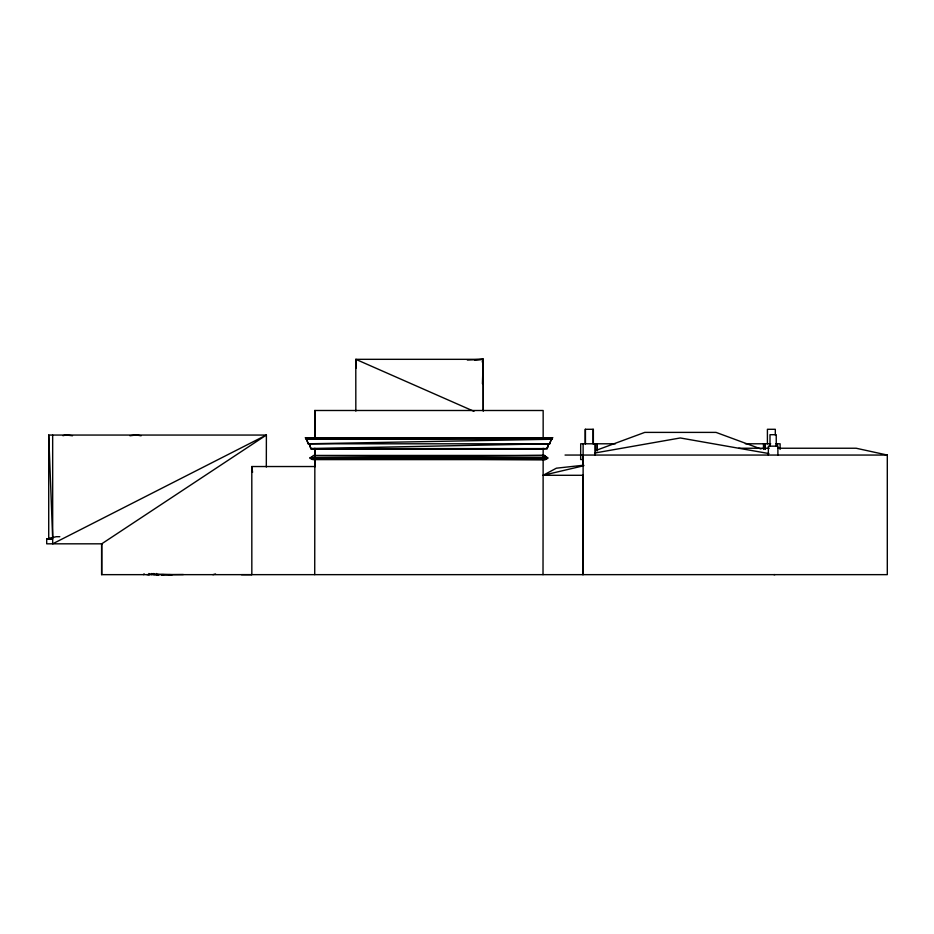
<?xml version="1.0" encoding="UTF-8"?>
<svg xmlns="http://www.w3.org/2000/svg" width="934" height="934" viewBox="0 0 934 934"><rect width="100%" height="100%" fill="white"/><g stroke="black" fill="none" stroke-linecap="round" stroke-linejoin="round"><path stroke-width="1.4" d="M101.596 543.822L101.596 574.655L887.3 574.644L887.3 455.056L856.174 448.238L777.905 448.238M251.83 574.644L251.806 466.533L314.863 466.533L314.863 459.353M314.863 456.481L314.863 449.289M314.863 437.801L314.711 410.493L543.156 410.505L543.156 438.104M355.831 411.1L355.784 359.321L483.263 359.333L483.263 411.1L483.24 359.333L467.35 360.034M582.851 465.377L582.851 459.435M595.659 450.83L595.659 443.79M597.305 450.83L597.305 443.79M482.434 383.781L483.252 359.333L474.554 360.045M543.156 449.114L314.863 449.114L310.87 448.6L309.236 443.802L310.87 448.6L547.161 448.6L548.632 443.802L547.161 448.6L543.016 449.102M549.659 443.802L551.317 439.237L308.22 443.802L306.55 439.237L308.22 443.802L549.811 443.802L551.177 439.237M482.504 361.54L483.24 359.333L482.283 362.065M547.009 448.589L548.632 443.802L310.87 448.6M143.743 574.655L144.081 573.756M551.796 439.237L552.531 437.719L551.796 439.237L306.083 439.237M551.644 439.237L552.531 437.719L305.336 437.707L306.235 439.237L552.531 437.719M311.22 457.543L313.415 455.442L544.452 455.453L546.799 457.543L544.312 455.442L311.069 457.532M583.131 475.289L543.156 475.289L556.372 468.191L583.68 465.214M595.67 450.527L644.775 432.395L716.028 432.395L761.035 449.009M212.917 574.679L215.544 573.978M102.075 543.822L46.7 543.822L46.7 539.046L56.25 536.7L59.811 536.7M62.963 435.699L65.602 435.057M543.156 475.289L583.785 465.727M594.549 453.048L680.279 437.964L768.869 453.55M129.943 435.758L135.652 435.057M46.7 539.046L52.526 539.046M161.5 574.655L183.344 574.515M146.942 574.655L149.475 574.655M161.419 574.655L163.952 574.655M52.666 538.556L48.72 538.556L48.72 435.057L266.388 435.057L266.318 467.047M615.459 443.79L580.691 443.79L580.656 459.54L583.108 459.54M745.344 443.79L770.69 443.79M775.652 443.79L780.112 443.79L780.112 449.429M738.782 448.238L769.219 448.238M565.047 455.056L887.3 455.056M310.415 457.543L547.604 457.543L547.604 458.512L310.275 458.512L310.275 457.532L310.275 458.512M241.439 574.667L251.55 574.679M773.936 574.644L774.893 574.644M168.832 574.655L172.3 574.679M315.423 437.999L305.488 437.719M149.673 573.943L170.63 574.655M547.604 457.543L547.604 458.512M314.863 449.114L310.718 448.589M543.016 574.644L543.156 448.273M314.723 574.632L314.863 448.262L314.711 467.14M66.769 435.057L72.49 435.758M136.819 435.057L141.104 435.781M473.97 411.322L355.831 359.333L356.298 367.961M251.806 466.533L252.577 472.3M48.72 435.057L52.666 537.587M582.851 459.54L582.851 455.056L582.851 465.272M777.894 455.056L777.894 446.16L768.355 446.16L768.355 455.056M777.403 443.79L777.403 446.615M776.247 446.16L776.247 434.695L770.001 434.695L770.001 446.16M775.313 435.092L775.313 429.29L767.409 429.29L767.409 443.79M765.331 443.79L765.331 449.429M765.144 443.79L765.144 449.429M763.498 443.79L763.498 449.429M595.437 443.802L595.437 453.655M595.192 443.802L595.192 455.056M593.359 443.802L593.359 429.29L585.209 429.29L585.209 443.802M593.113 429.29L593.113 443.802M585.443 429.29L585.443 443.802M583.12 443.802L583.12 574.644M582.851 475.289L582.851 574.644M314.863 438.093L314.863 410.493L314.711 438.093M156.585 573.499L156.585 574.655L158.967 574.655L153.701 574.655L153.701 573.499M151.763 573.499L151.763 574.655M148.88 573.499L148.88 574.655M101.724 574.655L101.724 543.822L266.318 435.057L52.678 543.822L52.666 435.057M546.659 458.512L545.106 459.61L312.925 459.61L311.069 458.512L545.106 459.61L546.659 458.512"/></g></svg>
